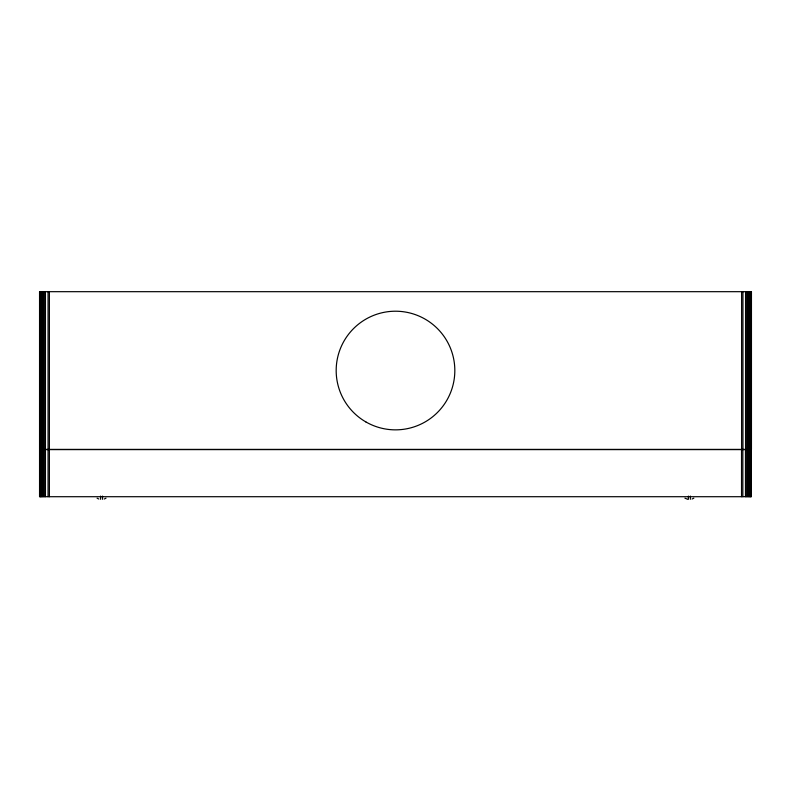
<?xml version="1.0" encoding="UTF-8"?>
<svg xmlns="http://www.w3.org/2000/svg" width="791" height="791" viewBox="0 0 791 791"><rect width="100%" height="100%" fill="white"/><g stroke="black" fill="none" stroke-linecap="round" stroke-linejoin="round"><path stroke-width="1.19" d="M106.004 498.182L104.244 499.012M693.836 498.182L692.076 499.012M687.567 499.24L684.917 498.182M98.835 499.012L97.075 498.182M751.361 291.681L751.361 449.387M751.005 291.681L751.005 449.387M750.926 449.614L750.926 496.708M750.491 291.681L750.491 449.387M750.402 449.614L750.402 496.708M749.789 291.681L749.789 449.387M749.71 449.614L749.71 496.708M748.929 291.681L748.929 449.387M748.84 449.614L748.84 496.708M747.92 291.681L747.92 449.387M747.831 449.614L747.831 496.708M746.783 291.681L746.783 449.387M746.694 449.614L746.694 496.708M745.557 291.681L745.557 449.387M745.468 449.614L745.468 496.708M742.947 291.681L742.947 449.387M742.858 449.614L742.858 496.708M741.612 291.681L741.612 449.387M741.533 449.614L741.533 496.708M690.345 496.095L690.345 499.299M688.397 496.095L688.397 499.299M102.514 496.095L102.514 499.299M100.566 496.095L100.566 499.299M49.388 291.681L49.388 449.387M49.388 449.614L49.388 496.708M48.053 291.681L48.053 449.387M48.053 449.614L48.053 496.708M45.443 291.681L45.443 449.387M45.443 449.614L45.443 496.708M44.217 291.681L44.217 449.387M44.217 449.614L44.217 496.708M43.08 291.681L43.08 449.387M43.08 449.614L43.08 496.708M42.071 291.681L42.071 449.387M42.071 449.614L42.071 496.708M41.211 291.681L41.211 449.387M41.211 449.614L41.211 496.708M40.509 291.681L40.509 449.387M40.509 449.614L40.509 496.708M39.995 291.681L39.995 449.387M39.995 449.614L39.995 496.708M751.45 291.681L39.55 291.681L39.55 449.387L751.45 449.387L751.45 291.681M751.361 449.614L39.55 449.614L39.55 496.708L751.361 496.708L751.282 449.614M365.838 421.91A59.325 59.325 0 0 0 454.825 370.534A59.325 59.325 0 0 0 365.838 319.159A59.325 59.325 0 0 0 365.838 421.91"/></g></svg>
